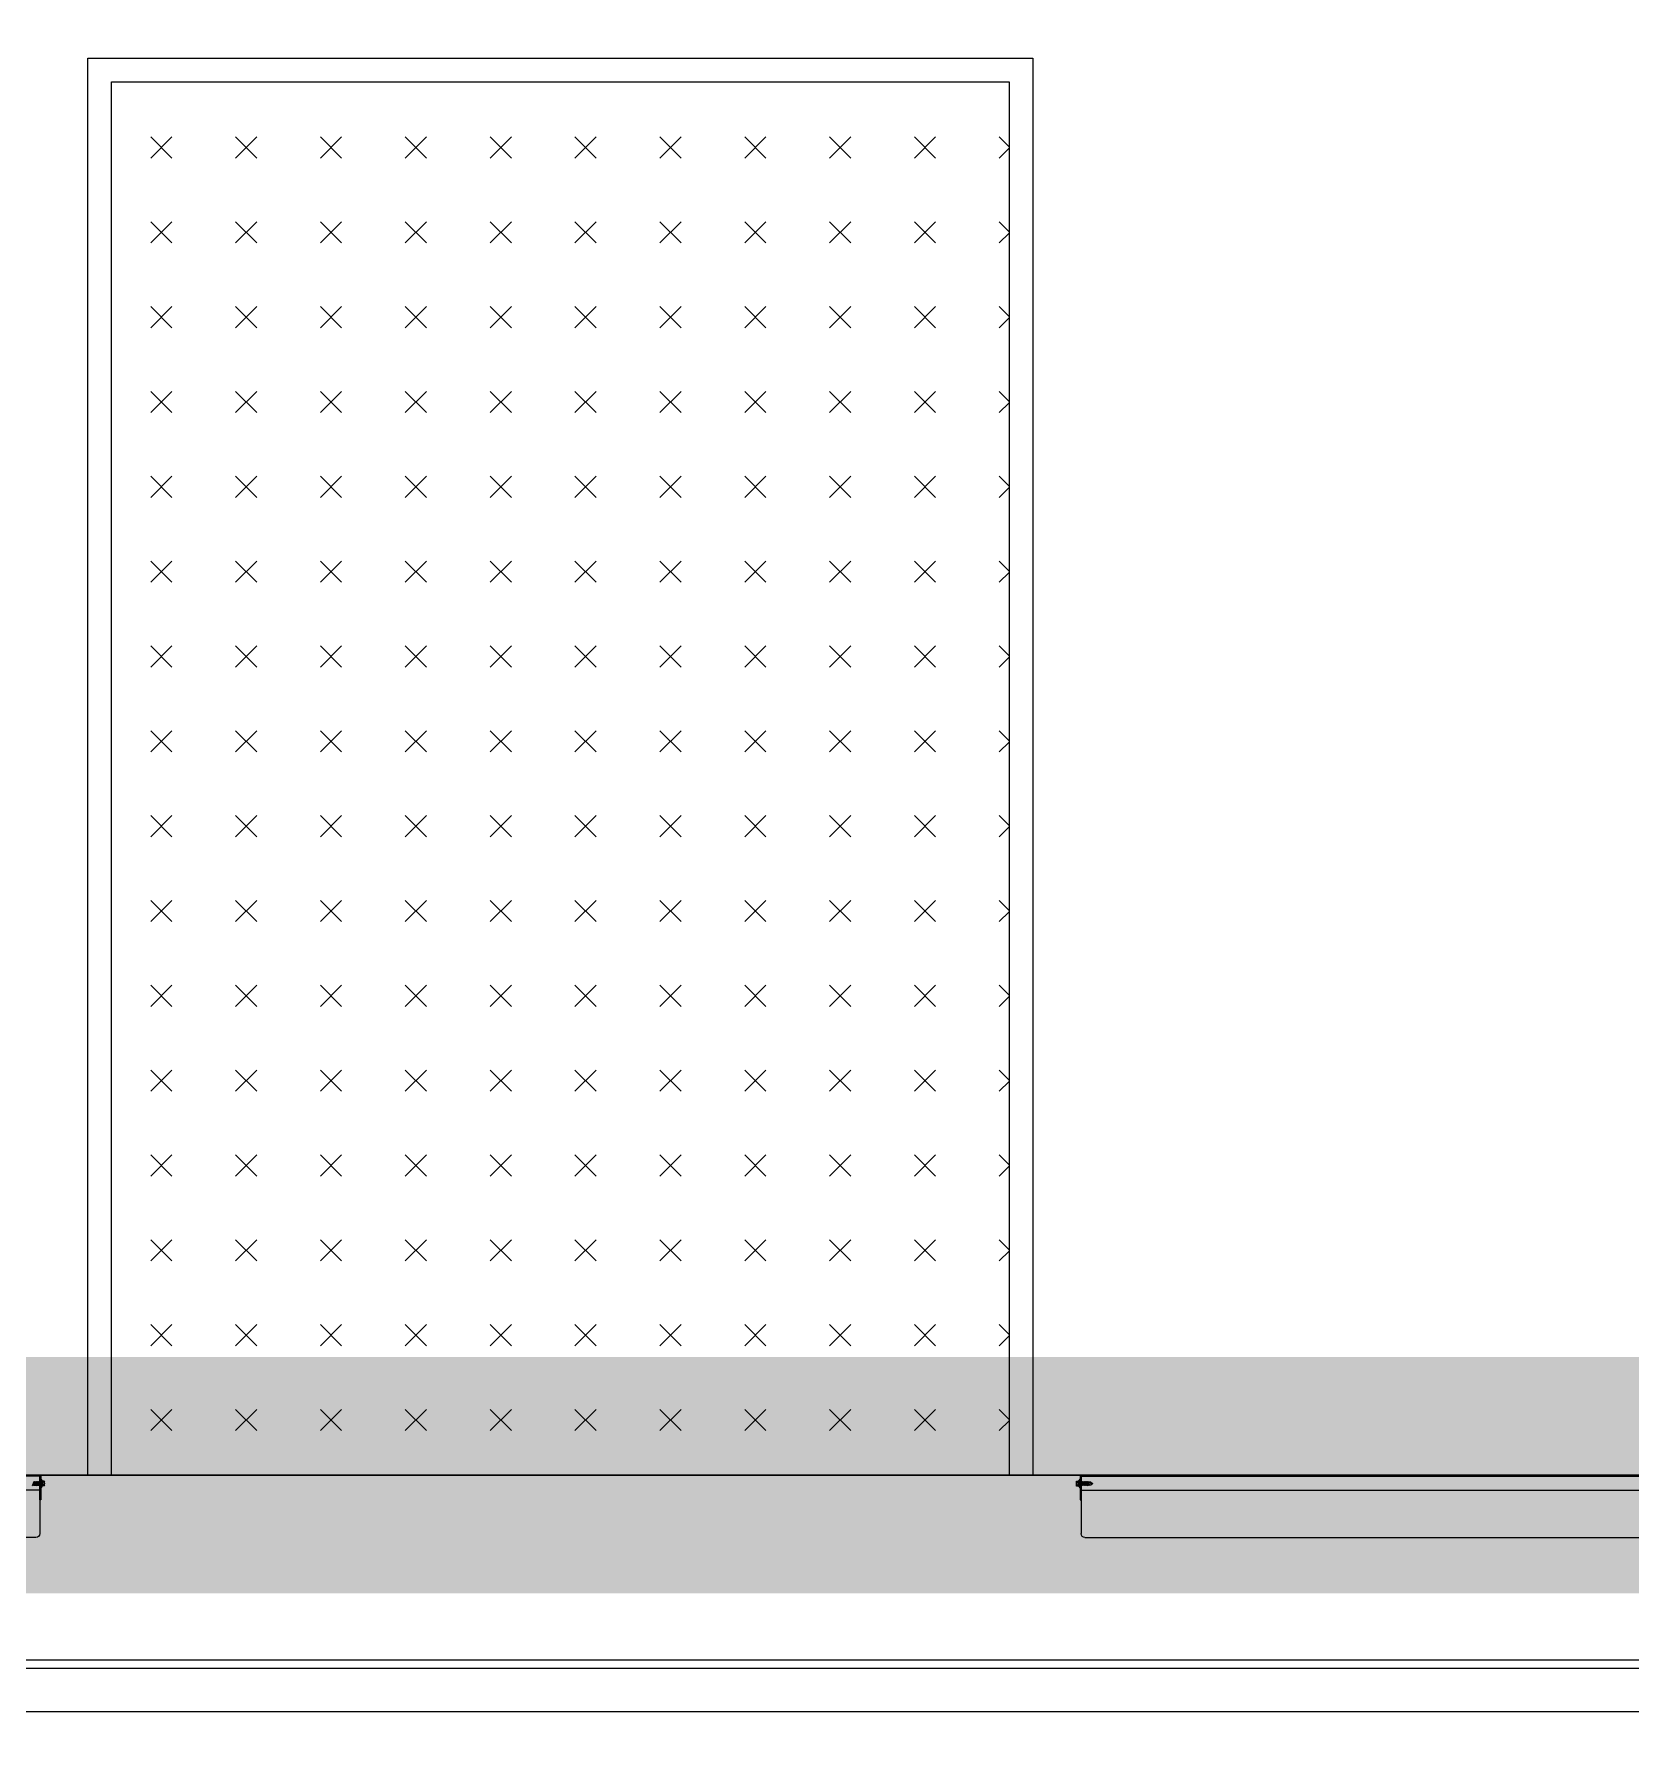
# Model space of a CAD drawing. Header units: millimetres. Extents: x 4003075 to 5615882, y 1445368 to 2591247.
# Drawn here: x 5403961 to 5407341, y 2457818 to 2461419 of the extents above; entities that cross this region are included whole.
import ezdxf

# ---------------------------------------------------------------- set-up
doc = ezdxf.new("R2010")
doc.units = ezdxf.units.MM
for name, color, linetype, lineweight in [('1.검수박스', 2, 'Continuous', 25), ('XR-평면도$0$A-CNTL', 9, 'Continuous', 15), ('XR-평면도$0$A-ELEV-LIN2', 9, 'Continuous', 25), ('XR-평면도$0$A-ELEV-LIN3', 9, 'Continuous', 18)]:
    doc.layers.add(name, color=color, linetype=linetype, lineweight=lineweight)
doc.layers.add('XR-평면도$0$A-ELEV-PATT', color=9, linetype='Continuous')
doc.layers.add('XR-평면도$0$FUR', color=9, linetype='Continuous')
pattern_1 = [(127.5, (-50954928.292, -21381394.81), (-48.941323733, -1.600031296), [0, -38.608, 0, -43.18, 0, -41.275]), (97.5, (-50954928.29, -21381394.81), (-71.68251006, 44.95232831), [0, -20.828, 0, -34.798, 0, -13.335]), (57.5, (-50954928.292, -21381426.05), (-0.143718468, 79.099237024), [0, -12.7, 0, -45.72, 0, -59.69]), (47.5, (-50954928.29, -21381426.05), (-22.292932326, 76.35564525), [0, -6.35, 0, -29.972, 0, -34.29])]
pattern_2 = [(135, (-50954683.464, -21380461.164), (-14.3684097937, 2e-14), [30.48, -10.16]), (225, (-50954690.648, -21380453.98), (-14.3684097937, 2e-14), [30.48, -10.16])]

# ---------------------------------------------------------------- blocks, each defined once
blk = doc.blocks.new('XR-평면도$0$중심선(210216)')
at = {"layer": 'XR-평면도$0$A-CNTL', "ltscale": 300}
blk.add_lwpolyline([(-10000, 119000), (186000, 119000)], dxfattribs=at)
blk = doc.blocks.new('XR-평면도$0$DOCK LEVELER')
at = {"layer": 'XR-평면도$0$A-ELEV-PATT'}
h = blk.add_hatch(dxfattribs=at)
h.set_pattern_fill('CROSS', color=256, scale=20, angle=45, style=0)
h.set_pattern_definition([(45, (-351777.25, -177961.83), (1e-14, 179.605122), [63.5, -190.5]), (135, (-351732.35, -177961.83), (-179.605122, 1e-14), [63.5, -190.5])])
h.paths.add_polyline_path([(-950, 2950), (-950, 0), (950, 0), (950, 2950)])
at = {"layer": 'XR-평면도$0$A-ELEV-LIN3'}
for p, q in [((-950, 0), (-950, 2950)), ((-950, 2950), (950, 2950)), ((950, 2950), (950, 0))]:
    blk.add_line(p, q, dxfattribs=at)
blk.add_lwpolyline([(1000, 0), (-1000, 0), (-1000, 3000), (1000, 3000)], close=True, dxfattribs=at)
blk = doc.blocks.new('XR-평면도$0$스크린+범퍼_기준층(도크레밸러)')
at = {"layer": 'XR-평면도$0$A-ELEV-PATT', "ltscale": 0.002}
h = blk.add_hatch(dxfattribs=at)
h.set_pattern_fill('AR-HBONE', color=256, scale=0.1, angle=450, style=0)
h.set_pattern_definition(pattern_2)
h.paths.add_polyline_path([(32, -4398), (2, -4398), (2, -602), (32, -602)])
h = blk.add_hatch(dxfattribs=at)
h.set_pattern_fill('AR-SAND', color=256, angle=450, style=0)
h.set_pattern_definition(pattern_1)
edge = h.paths.add_edge_path()
edge.add_line((123.7, -4398), (32, -4398))
edge.add_line((32, -4398), (32, -602))
edge.add_line((32, -602), (123.7, -602))
edge.add_arc((123.7, -610.3), 8.33, 360, 450, ccw=False)
edge.add_line((132, -610.3), (132, -4389.7))
edge.add_arc((123.7, -4389.7), 8.33, 270, 360, ccw=False)
h = blk.add_hatch(dxfattribs=at)
h.set_pattern_fill('AR-HBONE', color=256, scale=0.1, angle=450, style=0)
h.set_pattern_definition(pattern_2)
h.paths.add_polyline_path([(32, -6602), (2, -6602), (2, -10398), (32, -10398)])
h = blk.add_hatch(dxfattribs=at)
h.set_pattern_fill('AR-SAND', color=256, angle=450, style=0)
h.set_pattern_definition(pattern_1)
edge = h.paths.add_edge_path()
edge.add_line((123.7, -6602), (32, -6602))
edge.add_line((32, -6602), (32, -10398))
edge.add_line((32, -10398), (123.7, -10398))
edge.add_arc((123.7, -10389.7), 8.33, 270, 360)
edge.add_line((132, -10389.7), (132, -6610.3))
edge.add_arc((123.7, -6610.3), 8.33, 360, 450)
at = {"layer": 'XR-평면도$0$A-ELEV-LIN3'}
for p, q in [((0, -4400), (0, -600)), ((0, -6600), (0, -10400))]:
    blk.add_line(p, q, dxfattribs=at)
at = {"layer": 'XR-평면도$0$A-ELEV-LIN3', "linetype": 'Continuous'}
blk.add_lwpolyline([(408.8, -619.5), (408.8, -10380.5), (391.3, -10380.5), (391.3, -619.5)], dxfattribs=at)
at = {"layer": 'XR-평면도$0$A-ELEV-PATT'}
for p, q in [((32, -4398), (32, -602)), ((132, -4389.7), (132, -610.3)), ((21.8, -4382.9), (13.5, -4386.4)), ((21.8, -4382.9), (13.5, -4386.4)), ((21.8, -4384.8), (13.5, -4388.2)), ((21.8, -4384.8), (13.5, -4388.2)), ((21.8, -4386.6), (13.5, -4390)), ((21.8, -4386.6), (13.5, -4390)), ((21.8, -4388.4), (13.5, -4391.9)), ((21.8, -4388.4), (13.5, -4391.9)), ((21.8, -4390.3), (13.5, -4393.7)), ((21.8, -4390.3), (13.5, -4393.7)), ((21.8, -4392.1), (13.5, -4395.5)), ((21.8, -4392.1), (13.5, -4395.5)), ((14.5, -4386.4), (14.5, -4387.4)), ((14.5, -4388.2), (14.5, -4389.2)), ((14.5, -4390), (14.5, -4391)), ((14.5, -4391.9), (14.5, -4392.9)), ((20.8, -4385.6), (20.8, -4386.6)), ((20.8, -4387.4), (20.8, -4388.4)), ((20.8, -4389.2), (20.8, -4390.3)), ((20.8, -4391.1), (20.8, -4392.1)), ((20.8, -4392.9), (20.8, -4393.9)), ((2, -4398), (123.7, -4398)), ((22.9, -4403.8), (12.4, -4403.8)), ((12.4, -4407.5), (12.4, -4403.8)), ((21.8, -4393.9), (13.5, -4397.4)), ((21.8, -4393.9), (13.5, -4397.4)), ((21.8, -4395.8), (13.5, -4399.2)), ((21.8, -4395.8), (13.5, -4399.2)), ((21.8, -4408), (13.6, -4408)), ((14.5, -4393.7), (14.5, -4394.7)), ((14.5, -4395.5), (14.5, -4396.5)), ((14.5, -4397.4), (14.5, -4398.4)), ((14.5, -4399.2), (14.5, -4400)), ((15, -4407.5), (15, -4403.8)), ((21.8, -4397.6), (15.9, -4400)), ((20.4, -4407.5), (20.4, -4403.8)), ((20.8, -4394.7), (20.8, -4395.8)), ((20.8, -4396.6), (20.8, -4397.6)), ((20.8, -4398.4), (20.8, -4400)), ((22.9, -4407.5), (22.9, -4403.8)), ((2, -6602), (123.7, -6602)), ((12.4, -6592.5), (12.4, -6596.2)), ((22.9, -6596.2), (12.4, -6596.2)), ((21.8, -6604.2), (13.5, -6600.8)), ((21.8, -6604.2), (13.5, -6600.8)), ((21.8, -6606.1), (13.5, -6602.6)), ((21.8, -6606.1), (13.5, -6602.6)), ((21.8, -6607.9), (13.5, -6604.5)), ((21.8, -6607.9), (13.5, -6604.5)), ((21.8, -6609.7), (13.5, -6606.3)), ((21.8, -6609.7), (13.5, -6606.3)), ((21.8, -6611.6), (13.5, -6608.1)), ((21.8, -6611.6), (13.5, -6608.1)), ((21.8, -6613.4), (13.5, -6610)), ((21.8, -6613.4), (13.5, -6610)), ((21.8, -6615.2), (13.5, -6611.8)), ((21.8, -6615.2), (13.5, -6611.8)), ((21.8, -6617.1), (13.5, -6613.6)), ((21.8, -6617.1), (13.5, -6613.6)), ((21.8, -6618.9), (13.5, -6615.5)), ((21.8, -6618.9), (13.5, -6615.5)), ((16.6, -6618.6), (13.5, -6617.3)), ((16.6, -6618.6), (13.5, -6617.3)), ((21.8, -6592), (13.6, -6592)), ((14.5, -6600.8), (14.5, -6600)), ((14.5, -6602.6), (14.5, -6601.6)), ((14.5, -6604.5), (14.5, -6603.5)), ((14.5, -6606.3), (14.5, -6605.3)), ((14.5, -6608.1), (14.5, -6607.1)), ((14.5, -6610), (14.5, -6609)), ((14.5, -6611.8), (14.5, -6610.8)), ((14.5, -6613.6), (14.5, -6612.6)), ((14.5, -6615.5), (14.5, -6614.5)), ((14.5, -6617.3), (14.5, -6616.3)), ((14.5, -6622.4), (14.5, -6618.1)), ((15, -6592.5), (15, -6596.2)), ((21.8, -6602.4), (15.9, -6600)), ((20.4, -6592.5), (20.4, -6596.2)), ((20.8, -6601.6), (20.8, -6600)), ((20.8, -6603.4), (20.8, -6602.4)), ((20.8, -6605.3), (20.8, -6604.2)), ((20.8, -6607.1), (20.8, -6606.1)), ((20.8, -6608.9), (20.8, -6607.9)), ((20.8, -6610.8), (20.8, -6609.7)), ((20.8, -6612.6), (20.8, -6611.6)), ((20.8, -6614.4), (20.8, -6613.4)), ((20.8, -6616.3), (20.8, -6615.2)), ((20.8, -6618.1), (20.8, -6617.1)), ((20.8, -6622.4), (20.8, -6618.9)), ((22.9, -6592.5), (22.9, -6596.2)), ((32, -6602), (32, -10398)), ((132, -6610.3), (132, -10389.7))]:
    blk.add_line(p, q, dxfattribs=at)
at = {"layer": 'XR-평면도$0$A-ELEV-PATT', "ltscale": 0.002}
for points in [[(52, -602), (52, -600), (0, -600), (0, -4400), (52, -4400), (52, -4398), (2, -4398), (2, -602)], [(52, -10398), (52, -10400), (0, -10400), (0, -6600), (52, -6600), (52, -6602), (2, -6602), (2, -10398)]]:
    blk.add_lwpolyline(points, close=True, dxfattribs=at)
at = {"layer": 'XR-평면도$0$A-ELEV-PATT'}
for points in [[(32, -4398), (2, -4398), (2, -602), (32, -602)], [(14.5, -4386.8), (13.5, -4386.4), (14.5, -4387.2)], [(14.5, -4388.6), (13.5, -4388.2), (14.5, -4389)], [(14.5, -4390.4), (13.5, -4390), (14.5, -4390.8)], [(14.5, -4392.3), (13.5, -4391.9), (14.5, -4392.7)], [(20.8, -4386.2), (21.8, -4386.6), (20.8, -4385.8)], [(20.8, -4386.2), (21.8, -4386.6), (20.8, -4385.8)], [(20.8, -4388), (21.8, -4388.4), (20.8, -4387.6)], [(20.8, -4388), (21.8, -4388.4), (20.8, -4387.6)], [(20.8, -4389.9), (21.8, -4390.3), (20.8, -4389.5)], [(20.8, -4389.9), (21.8, -4390.3), (20.8, -4389.5)], [(20.8, -4391.7), (21.8, -4392.1), (20.8, -4391.3)], [(20.8, -4391.7), (21.8, -4392.1), (20.8, -4391.3)], [(20.8, -4393.5), (21.8, -4393.9), (20.8, -4393.1)], [(20.8, -4393.5), (21.8, -4393.9), (20.8, -4393.1)], [(14.5, -4394.1), (13.5, -4393.7), (14.5, -4394.5)], [(14.5, -4395.9), (13.5, -4395.5), (14.5, -4396.3)], [(14.5, -4397.8), (13.5, -4397.4), (14.5, -4398.2)], [(14.5, -4399.6), (13.5, -4399.2), (14.5, -4400)], [(15.1, -4400), (20.8, -4397.6), (21.8, -4397.6), (20.8, -4398.4), (17, -4400)], [(20.8, -4395.4), (21.8, -4395.8), (20.8, -4395)], [(20.8, -4395.4), (21.8, -4395.8), (20.8, -4395)], [(20.8, -4397.2), (21.8, -4397.6), (20.8, -4396.8)], [(32, -6602), (2, -6602), (2, -10398), (32, -10398)], [(14.5, -6600.4), (13.5, -6600.8), (14.5, -6600)], [(14.5, -6602.2), (13.5, -6602.6), (14.5, -6601.8)], [(14.5, -6604.1), (13.5, -6604.5), (14.5, -6603.7)], [(14.5, -6605.9), (13.5, -6606.3), (14.5, -6605.5)], [(14.5, -6607.7), (13.5, -6608.1), (14.5, -6607.3)], [(14.5, -6609.6), (13.5, -6610), (14.5, -6609.2)], [(14.5, -6611.4), (13.5, -6611.8), (14.5, -6611)], [(14.5, -6613.2), (13.5, -6613.6), (14.5, -6612.8)], [(14.5, -6615.1), (13.5, -6615.5), (14.5, -6614.7)], [(14.5, -6616.9), (13.5, -6617.3), (14.5, -6616.5)], [(20.8, -6620.3), (16.6, -6618.5), (14.5, -6619.7), (17, -6622.2), (17.7, -6627.2)], [(14.5, -6622.4), (17.7, -6627.2), (20.8, -6622.4)], [(15.1, -6600), (20.8, -6602.4), (21.8, -6602.4), (20.8, -6601.6), (17, -6600)], [(20.8, -6602.8), (21.8, -6602.4), (20.8, -6603.2)], [(20.8, -6604.6), (21.8, -6604.2), (20.8, -6605)], [(20.8, -6604.6), (21.8, -6604.2), (20.8, -6605)], [(20.8, -6606.5), (21.8, -6606.1), (20.8, -6606.9)], [(20.8, -6606.5), (21.8, -6606.1), (20.8, -6606.9)], [(20.8, -6608.3), (21.8, -6607.9), (20.8, -6608.7)], [(20.8, -6608.3), (21.8, -6607.9), (20.8, -6608.7)], [(20.8, -6610.1), (21.8, -6609.7), (20.8, -6610.5)], [(20.8, -6610.1), (21.8, -6609.7), (20.8, -6610.5)], [(20.8, -6612), (21.8, -6611.6), (20.8, -6612.4)], [(20.8, -6612), (21.8, -6611.6), (20.8, -6612.4)], [(20.8, -6613.8), (21.8, -6613.4), (20.8, -6614.2)], [(20.8, -6613.8), (21.8, -6613.4), (20.8, -6614.2)], [(20.8, -6615.6), (21.8, -6615.2), (20.8, -6616)], [(20.8, -6615.6), (21.8, -6615.2), (20.8, -6616)], [(20.8, -6617.5), (21.8, -6617.1), (20.8, -6617.9)], [(20.8, -6617.5), (21.8, -6617.1), (20.8, -6617.9)], [(20.8, -6619.3), (21.8, -6618.9), (20.8, -6619.7)], [(20.8, -6619.3), (21.8, -6618.9), (20.8, -6619.7)]]:
    blk.add_lwpolyline(points, dxfattribs=at)
for points in [[(13.5, -4386.4), (14.5, -4385.5), (20.8, -4382.9), (21.8, -4382.9), (20.8, -4383.7), (14.5, -4386.4)], [(13.5, -4388.2), (14.5, -4387.4), (20.8, -4384.8), (21.8, -4384.8), (20.8, -4385.6), (14.5, -4388.2)], [(13.5, -4390), (14.5, -4389.2), (20.8, -4386.6), (21.8, -4386.6), (20.8, -4387.4), (14.5, -4390)], [(13.5, -4391.9), (14.5, -4391), (20.8, -4388.4), (21.8, -4388.4), (20.8, -4389.2), (14.5, -4391.9)], [(13.5, -4393.7), (14.5, -4392.9), (20.8, -4390.3), (21.8, -4390.3), (20.8, -4391.1), (14.5, -4393.7)], [(13.5, -4395.5), (14.5, -4394.7), (20.8, -4392.1), (21.8, -4392.1), (20.8, -4392.9), (14.5, -4395.5)], [(8.7, -4400.8), (26.7, -4400.8), (26.7, -4400), (8.7, -4400)], [(13.4, -4403.8), (22, -4403.8), (26.7, -4400.8), (8.7, -4400.8)], [(13.5, -4397.4), (14.5, -4396.5), (20.8, -4393.9), (21.8, -4393.9), (20.8, -4394.7), (14.5, -4397.4)], [(13.5, -4399.2), (14.5, -4398.4), (20.8, -4395.8), (21.8, -4395.8), (20.8, -4396.6), (14.5, -4399.2)], [(13.4, -6596.2), (22, -6596.2), (26.7, -6599.2), (8.7, -6599.2)], [(8.7, -6599.2), (26.7, -6599.2), (26.7, -6600), (8.7, -6600)], [(13.5, -6600.8), (14.5, -6601.6), (20.8, -6604.2), (21.8, -6604.2), (20.8, -6603.4), (14.5, -6600.8)], [(13.5, -6602.6), (14.5, -6603.5), (20.8, -6606.1), (21.8, -6606.1), (20.8, -6605.3), (14.5, -6602.6)], [(13.5, -6604.5), (14.5, -6605.3), (20.8, -6607.9), (21.8, -6607.9), (20.8, -6607.1), (14.5, -6604.5)], [(13.5, -6606.3), (14.5, -6607.1), (20.8, -6609.7), (21.8, -6609.7), (20.8, -6608.9), (14.5, -6606.3)], [(13.5, -6608.1), (14.5, -6609), (20.8, -6611.6), (21.8, -6611.6), (20.8, -6610.8), (14.5, -6608.1)], [(13.5, -6610), (14.5, -6610.8), (20.8, -6613.4), (21.8, -6613.4), (20.8, -6612.6), (14.5, -6610)], [(13.5, -6611.8), (14.5, -6612.6), (20.8, -6615.2), (21.8, -6615.2), (20.8, -6614.4), (14.5, -6611.8)], [(13.5, -6613.6), (14.5, -6614.5), (20.8, -6617.1), (21.8, -6617.1), (20.8, -6616.3), (14.5, -6613.6)], [(13.5, -6615.5), (14.5, -6616.3), (20.8, -6618.9), (21.8, -6618.9), (20.8, -6618.1), (14.5, -6615.5)], [(13.5, -6617.3), (14.5, -6618.1), (15.6, -6618.6), (16.6, -6618.6), (15.6, -6617.7), (14.5, -6617.3)]]:
    blk.add_lwpolyline(points, close=True, dxfattribs=at)
for centre, radius, start, end in [((123.7, -4389.7), 8.33, 270, 0), ((13.7, -4406.1), 1.86, 226.9662, 313.0338), ((17.7, -4400.4), 7.61, 249.1195, 290.8805), ((21.7, -4406.1), 1.86, 226.9662, 313.0338), ((13.7, -6593.9), 1.86, 46.9662, 133.0338), ((17.7, -6599.6), 7.61, 69.1195, 110.8805), ((21.7, -6593.9), 1.86, 46.9662, 133.0338), ((123.7, -6610.3), 8.33, 0, 90)]:
    blk.add_arc(centre, radius, start, end, dxfattribs=at)

msp = doc.modelspace()

# ---------------------------------------------------------------- linework, layer by layer
at = {"layer": '1.검수박스', "const_width": 500}
msp.add_lwpolyline([(5438075, 2458367.6), (5399575, 2458367.6), (5399575, 2480367.6), (5438075, 2480367.6)], close=True, dxfattribs=at)
at = {"layer": 'XR-평면도$0$A-ELEV-LIN2'}
msp.add_line((5410025, 2458367.6), (5400125, 2458367.6), dxfattribs=at)
msp.add_line((5410025, 2458367.6), (5400125, 2458367.6), dxfattribs=at)
msp.add_line((5410025, 2458367.6), (5400125, 2458367.6), dxfattribs=at)
at = {"layer": 'XR-평면도$0$A-ELEV-LIN3'}
for points in [[(5363175, 2444567.6), (5364575, 2444567.6), (5364575, 2445467.6), (5377025, 2445467.6), (5377025, 2444867.6), (5378125, 2444867.6), (5378125, 2446367.6), (5377025, 2446367.6), (5377025, 2457867.6), (5433125, 2457867.6), (5433125, 2446367.6), (5432025, 2446367.6), (5432025, 2444867.6), (5433125, 2444867.6), (5433125, 2445467.6), (5443025, 2445467.6), (5443025, 2444867.6), (5444125, 2444867.6), (5444125, 2446367.6), (5443025, 2446367.6), (5443025, 2457867.6), (5483675, 2457867.6)], [(5363175, 2445967.6), (5363175, 2444567.6), (5364575, 2444567.6), (5364575, 2445467.6), (5377025, 2445467.6), (5377025, 2444867.6), (5378125, 2444867.6), (5378125, 2446367.6), (5377025, 2446367.6), (5377025, 2457867.6), (5433125, 2457867.6), (5433125, 2446367.6), (5432025, 2446367.6), (5432025, 2444867.6), (5433125, 2444867.6), (5433125, 2445467.6), (5443025, 2445467.6), (5443025, 2444867.6), (5444125, 2444867.6), (5444125, 2446367.6), (5443025, 2446367.6), (5443025, 2457867.6), (5483675, 2457867.6)], [(5363175, 2445967.6), (5363175, 2444567.6), (5364575, 2444567.6), (5364575, 2445467.6), (5377025, 2445467.6), (5377025, 2444867.6), (5378125, 2444867.6), (5378125, 2446367.6), (5377025, 2446367.6), (5377025, 2457867.6), (5433125, 2457867.6), (5433125, 2446367.6), (5432025, 2446367.6), (5432025, 2444867.6), (5433125, 2444867.6), (5433125, 2445467.6), (5443025, 2445467.6), (5443025, 2444867.6), (5444125, 2444867.6), (5444125, 2446367.6), (5443025, 2446367.6), (5443025, 2457867.6), (5483675, 2457867.6)]]:
    msp.add_lwpolyline(points, dxfattribs=at)

# ---------------------------------------------------------------- block references
at = {"xscale": -1, "rotation": 90}
msp.add_blockref('XR-평면도$0$스크린+범퍼_기준층(도크레밸러)', (5399575, 2458367.6), dxfattribs=at)
msp.add_blockref('XR-평면도$0$스크린+범퍼_기준층(도크레밸러)', (5399575, 2458367.6), dxfattribs=at)
msp.add_blockref('XR-평면도$0$스크린+범퍼_기준층(도크레밸러)', (5399575, 2458367.6), dxfattribs=at)
at = {"layer": 'XR-평면도$0$A-CNTL'}
msp.add_blockref('XR-평면도$0$중심선(210216)', (5322575, 2339367.6), dxfattribs=at)
at = {"layer": 'XR-평면도$0$FUR'}
msp.add_blockref('XR-평면도$0$DOCK LEVELER', (5405075, 2458367.6), dxfattribs=at)
msp.add_blockref('XR-평면도$0$DOCK LEVELER', (5405075, 2458367.6), dxfattribs=at)
msp.add_blockref('XR-평면도$0$DOCK LEVELER', (5405075, 2458367.6), dxfattribs=at)
msp.add_blockref('XR-평면도$0$DOCK LEVELER', (5405075, 2458367.6), dxfattribs=at)
msp.add_blockref('XR-평면도$0$DOCK LEVELER', (5405075, 2458367.6), dxfattribs=at)
msp.add_blockref('XR-평면도$0$DOCK LEVELER', (5405075, 2458367.6), dxfattribs=at)

doc.saveas('drawing.dxf')
